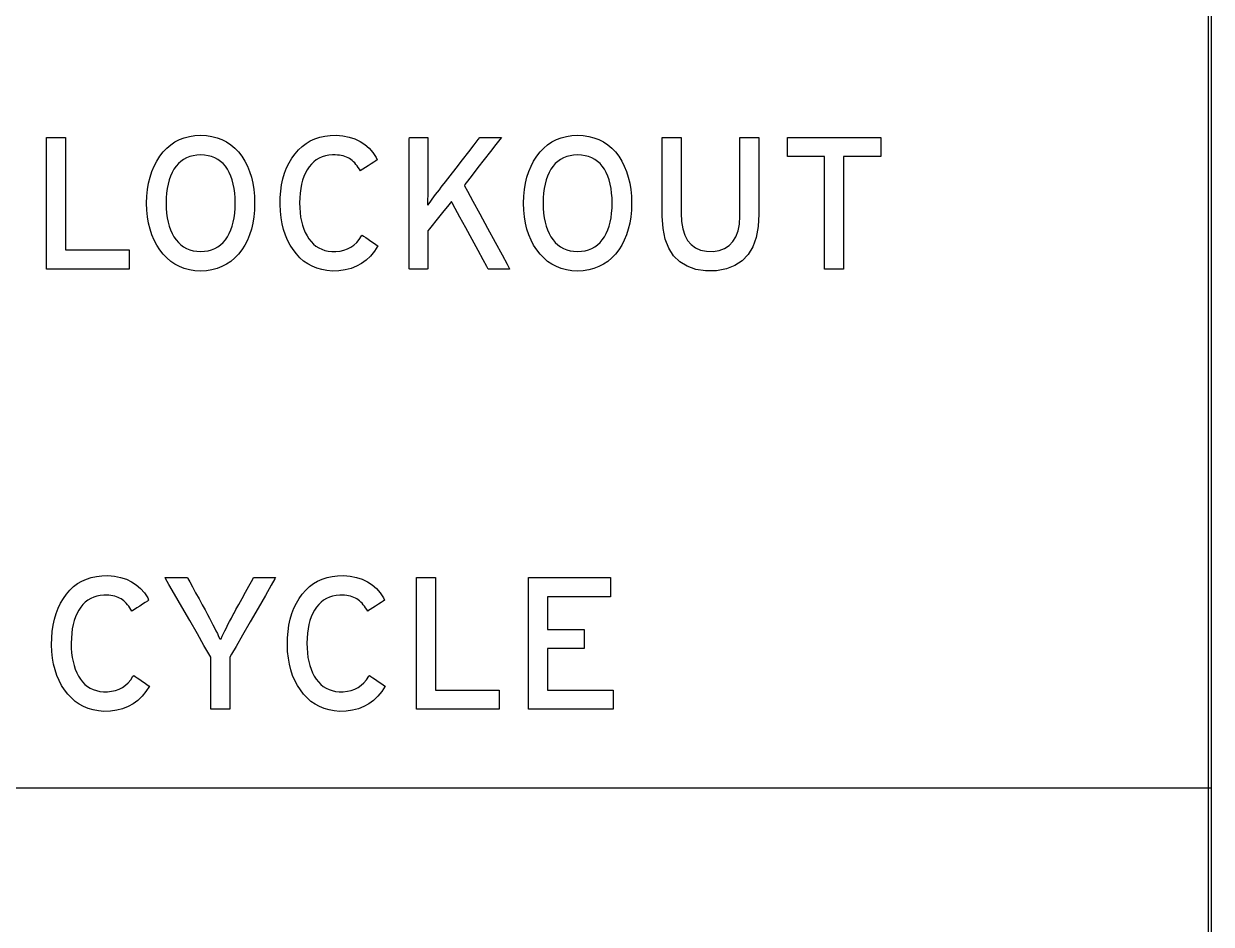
# Model space of a CAD drawing. Extents: x 1 to 47.7, y 0.2 to 35.
# Drawn here: x 13.468 to 14.345, y 11.436 to 12.101 of the extents above; entities that cross this region are included whole.
import ezdxf

# ---------------------------------------------------------------- set-up
doc = ezdxf.new("R2010")
doc.units = 0
doc.header["$MEASUREMENT"] = 0
for name, color, linetype in [('4_1__5U__UP_TO_TWO_IO_BOAR', 7, 'CONTINUOUS'), ('4_2__5U__FRONT_PANEL_W_24_', 7, 'CONTINUOUS'), ('5_1___24__TARGET_LEDS___12', 7, 'CONTINUOUS')]:
    doc.layers.add(name, color=color, linetype=linetype)

msp = doc.modelspace()

# ---------------------------------------------------------------- linework, layer by layer
at = {"layer": '4_1__5U__UP_TO_TWO_IO_BOAR'}
for points in [[(14.34452, 14.47367), (14.34452, 10.79851)], [(12.92363, 11.53648), (14.34452, 11.53648)]]:
    msp.add_lwpolyline(points, dxfattribs=at)
at = {"layer": '4_2__5U__FRONT_PANEL_W_24_'}
for points in [[(14.34231, 14.47452), (14.34231, 8.99937)], [(13.48444, 11.91947), (13.48444, 12.01665), (13.49855, 12.01665), (13.49855, 11.9337), (13.54551, 11.9337), (13.54551, 11.91947), (13.48444, 11.91947)], [(14.07309, 12.00241), (14.07309, 11.91947), (14.05899, 11.91947), (14.05899, 12.00241), (14.03153, 12.00241), (14.03153, 12.01665), (14.10059, 12.01665), (14.10059, 12.00241), (14.07309, 12.00241)], [(13.75772, 11.59445), (13.75772, 11.69163), (13.77182, 11.69163), (13.77182, 11.60868), (13.81878, 11.60868), (13.81878, 11.59445), (13.75772, 11.59445)], [(13.84032, 11.59445), (13.84032, 11.69163), (13.90099, 11.69163), (13.90099, 11.67753), (13.85442, 11.67753), (13.85442, 11.65337), (13.88147, 11.65337), (13.88147, 11.63928), (13.85442, 11.63928), (13.85442, 11.60855), (13.90302, 11.60855), (13.90302, 11.59445), (13.84032, 11.59445)]]:
    msp.add_lwpolyline(points, dxfattribs=at)
for points in [[(13.63818, 11.96809), (13.63801, 11.96292), (13.63754, 11.958), (13.63679, 11.95332), (13.63576, 11.9489), (13.63443, 11.94473), (13.63282, 11.9408), (13.63092, 11.93713), (13.62874, 11.9337), (13.62625, 11.9305), (13.62351, 11.92762), (13.62056, 11.92511), (13.61738, 11.92298), (13.61399, 11.92121), (13.61038, 11.91983), (13.60655, 11.91881), (13.60251, 11.91817), (13.59824, 11.91791), (13.59401, 11.91817), (13.59, 11.91881), (13.58621, 11.91983), (13.58265, 11.92121), (13.5793, 11.92298), (13.57618, 11.92511), (13.57328, 11.92762), (13.57059, 11.9305), (13.56811, 11.9337), (13.56587, 11.93713), (13.56392, 11.9408), (13.56227, 11.94473), (13.56092, 11.9489), (13.55985, 11.95332), (13.55909, 11.958), (13.55861, 11.96292), (13.55843, 11.96809), (13.55861, 11.97327), (13.55909, 11.9782), (13.55985, 11.98289), (13.56092, 11.98733), (13.56227, 11.99153), (13.56392, 11.99548), (13.56587, 11.9992), (13.56811, 12.00266), (13.57059, 12.00586), (13.57328, 12.0087), (13.57618, 12.01117), (13.5793, 12.01327), (13.58265, 12.01499), (13.58621, 12.01635), (13.59, 12.01734), (13.59401, 12.01796), (13.59824, 12.01821), (13.60251, 12.01796), (13.60655, 12.01734), (13.61038, 12.01635), (13.61399, 12.01499), (13.61738, 12.01327), (13.62056, 12.01117), (13.62351, 12.0087), (13.62625, 12.00586), (13.62874, 12.00266), (13.63092, 11.9992), (13.63282, 11.99548), (13.63443, 11.99153), (13.63576, 11.98733), (13.63679, 11.98289), (13.63754, 11.9782), (13.63801, 11.97327)], [(13.72914, 11.93649), (13.72659, 11.93255), (13.72375, 11.92907), (13.7206, 11.92607), (13.71715, 11.92353), (13.7134, 11.92147), (13.70935, 11.91987), (13.705, 11.91875), (13.70034, 11.91809), (13.69562, 11.91794), (13.69155, 11.91829), (13.68769, 11.91899), (13.68404, 11.92005), (13.68061, 11.92146), (13.67738, 11.92322), (13.67436, 11.92534), (13.67156, 11.92782), (13.66896, 11.93064), (13.66654, 11.93376), (13.66436, 11.9371), (13.66246, 11.94067), (13.66084, 11.94448), (13.6595, 11.94852), (13.65843, 11.95281), (13.65765, 11.95732), (13.65714, 11.96208), (13.65691, 11.96707), (13.65702, 11.97214), (13.65741, 11.977), (13.65808, 11.98162), (13.65904, 11.98601), (13.66027, 11.99018), (13.66178, 11.99411), (13.66357, 11.99781), (13.66564, 12.00128), (13.66798, 12.00451), (13.67049, 12.00744), (13.67321, 12.01001), (13.67614, 12.01223), (13.67929, 12.0141), (13.68264, 12.01563), (13.6862, 12.0168), (13.68998, 12.01762), (13.69396, 12.01809), (13.69845, 12.01817), (13.70337, 12.01775), (13.70793, 12.01686), (13.71213, 12.0155), (13.71599, 12.01368), (13.71949, 12.01138), (13.72263, 12.00861), (13.72543, 12.00538), (13.72787, 12.00168), (13.72858, 11.99996), (13.72764, 11.99936), (13.72608, 11.99835), (13.72413, 11.99709), (13.722, 11.99572), (13.71992, 11.99438), (13.71813, 11.99322), (13.71683, 11.99238), (13.71626, 11.99202), (13.71555, 11.99317), (13.71472, 11.99443), (13.71387, 11.99561), (13.71299, 11.99671), (13.7121, 11.99773), (13.71118, 11.99867), (13.71024, 11.99953), (13.70928, 12.00031), (13.70829, 12.001), (13.70719, 12.00159), (13.70603, 12.00211), (13.7048, 12.00256), (13.70351, 12.00293), (13.70215, 12.00323), (13.70073, 12.00346), (13.69924, 12.00361), (13.69769, 12.00369), (13.6956, 12.00367), (13.69291, 12.00342), (13.69038, 12.00293), (13.688, 12.0022), (13.68578, 12.00123), (13.68372, 12.00002), (13.68182, 11.99857), (13.68007, 11.99688), (13.67847, 11.99495), (13.67701, 11.99276), (13.67571, 11.99037), (13.67458, 11.98778), (13.67362, 11.98501), (13.67284, 11.98205), (13.67222, 11.97891), (13.67178, 11.97557), (13.67151, 11.97205), (13.67141, 11.96835), (13.67149, 11.96466), (13.67174, 11.96115), (13.67215, 11.95783), (13.67274, 11.9547), (13.67351, 11.95175), (13.67444, 11.94898), (13.67555, 11.94639), (13.67683, 11.94399), (13.67827, 11.94176), (13.67985, 11.9397), (13.68157, 11.93789), (13.68346, 11.93634), (13.6855, 11.93505), (13.6877, 11.93402), (13.69005, 11.93324), (13.69256, 11.93272), (13.69523, 11.93245), (13.69821, 11.93245), (13.70126, 11.93276), (13.70411, 11.93338), (13.70676, 11.93433), (13.70921, 11.9356), (13.71146, 11.93718), (13.71351, 11.93908), (13.71537, 11.94131), (13.71703, 11.94385), (13.71767, 11.94442), (13.71863, 11.94375), (13.72016, 11.9427), (13.72202, 11.94141), (13.72402, 11.94003), (13.72594, 11.9387), (13.72758, 11.93757), (13.72871, 11.93678)], [(13.81055, 11.91947), (13.80956, 11.92128), (13.80692, 11.92613), (13.80313, 11.93311), (13.79867, 11.94132), (13.79404, 11.94985), (13.78972, 11.95779), (13.78621, 11.96425), (13.78399, 11.96833), (13.78342, 11.96921), (13.78244, 11.968), (13.7805, 11.96557), (13.77789, 11.96233), (13.77495, 11.95867), (13.77198, 11.95498), (13.76931, 11.95165), (13.76725, 11.94909), (13.76611, 11.94768), (13.76599, 11.94718), (13.76599, 11.94512), (13.76599, 11.94164), (13.76599, 11.93725), (13.76599, 11.93246), (13.76599, 11.92778), (13.76599, 11.92372), (13.76599, 11.92079), (13.76599, 11.91949), (13.76562, 11.91947), (13.76439, 11.91947), (13.76255, 11.91947), (13.76033, 11.91947), (13.75798, 11.91947), (13.75576, 11.91947), (13.75392, 11.91947), (13.75269, 11.91947), (13.75232, 11.91954), (13.75232, 11.92404), (13.75232, 11.93421), (13.75232, 11.94827), (13.75232, 11.96448), (13.75232, 11.98106), (13.75232, 11.99626), (13.75232, 12.00831), (13.75232, 12.01545), (13.75242, 12.01665), (13.7533, 12.01665), (13.75492, 12.01665), (13.75701, 12.01665), (13.75934, 12.01665), (13.76164, 12.01665), (13.76369, 12.01665), (13.76521, 12.01665), (13.76598, 12.01665), (13.76602, 12.01601), (13.76602, 12.01329), (13.76602, 12.00897), (13.76602, 12.00365), (13.76602, 11.99795), (13.76602, 11.99246), (13.76602, 11.98779), (13.76602, 11.98455), (13.76602, 11.98333), (13.76601, 11.98127), (13.766, 11.97923), (13.76599, 11.97721), (13.76596, 11.97521), (13.76593, 11.97324), (13.76589, 11.97128), (13.76584, 11.96935), (13.76579, 11.96744), (13.76603, 11.96649), (13.76707, 11.96794), (13.76817, 11.96946), (13.76933, 11.97103), (13.77055, 11.97267), (13.77183, 11.97437), (13.77316, 11.97614), (13.77456, 11.97796), (13.77601, 11.97985), (13.777, 11.98112), (13.77904, 11.98377), (13.7825, 11.98823), (13.78685, 11.99385), (13.79161, 11.99999), (13.79625, 12.00599), (13.80029, 12.01119), (13.8032, 12.01496), (13.80449, 12.01662), (13.80495, 12.01665), (13.80639, 12.01665), (13.80855, 12.01665), (13.81115, 12.01665), (13.8139, 12.01665), (13.8165, 12.01665), (13.81867, 12.01665), (13.82011, 12.01665), (13.82052, 12.01662), (13.81924, 12.01499), (13.81636, 12.0113), (13.81236, 12.0062), (13.80776, 12.00032), (13.80305, 11.9943), (13.79873, 11.98878), (13.79531, 11.98441), (13.79328, 11.98182), (13.79318, 11.98095), (13.79536, 11.97694), (13.79932, 11.96964), (13.80447, 11.96017), (13.81017, 11.94966), (13.81584, 11.93924), (13.82085, 11.93001), (13.8246, 11.92311), (13.82647, 11.91966), (13.82627, 11.91947), (13.82496, 11.91947), (13.82288, 11.91947), (13.82032, 11.91947), (13.81758, 11.91947), (13.81494, 11.91947), (13.81269, 11.91947), (13.81113, 11.91947)], [(13.9165, 11.96809), (13.91633, 11.96292), (13.91586, 11.958), (13.91511, 11.95332), (13.91408, 11.9489), (13.91275, 11.94473), (13.91114, 11.9408), (13.90924, 11.93713), (13.90706, 11.9337), (13.90457, 11.9305), (13.90183, 11.92762), (13.89888, 11.92511), (13.89571, 11.92298), (13.89231, 11.92121), (13.8887, 11.91983), (13.88487, 11.91881), (13.88083, 11.91817), (13.87656, 11.91791), (13.87233, 11.91817), (13.86832, 11.91881), (13.86453, 11.91983), (13.86097, 11.92121), (13.85762, 11.92298), (13.8545, 11.92511), (13.8516, 11.92762), (13.84891, 11.9305), (13.84643, 11.9337), (13.84419, 11.93713), (13.84224, 11.9408), (13.84059, 11.94473), (13.83924, 11.9489), (13.83817, 11.95332), (13.83741, 11.958), (13.83693, 11.96292), (13.83675, 11.96809), (13.83693, 11.97327), (13.83741, 11.9782), (13.83817, 11.98289), (13.83924, 11.98733), (13.84059, 11.99153), (13.84224, 11.99548), (13.84419, 11.9992), (13.84643, 12.00266), (13.84891, 12.00586), (13.8516, 12.0087), (13.8545, 12.01117), (13.85762, 12.01327), (13.86097, 12.01499), (13.86453, 12.01635), (13.86832, 12.01734), (13.87233, 12.01796), (13.87656, 12.01821), (13.88083, 12.01796), (13.88487, 12.01734), (13.8887, 12.01635), (13.89231, 12.01499), (13.89571, 12.01327), (13.89888, 12.01117), (13.90183, 12.0087), (13.90457, 12.00586), (13.90706, 12.00266), (13.90924, 11.9992), (13.91114, 11.99548), (13.91275, 11.99153), (13.91408, 11.98733), (13.91511, 11.98289), (13.91586, 11.9782), (13.91633, 11.97327)], [(14.01057, 11.95997), (14.01001, 11.95086), (14.00849, 11.94285), (14.00601, 11.93596), (14.00257, 11.93018), (13.99818, 11.92551), (13.99282, 11.92195), (13.9865, 11.91951), (13.97922, 11.91817), (13.97119, 11.91805), (13.96385, 11.9192), (13.95746, 11.92145), (13.95202, 11.92482), (13.94753, 11.92931), (13.94398, 11.9349), (13.94139, 11.94161), (13.93974, 11.94944), (13.93904, 11.95837), (13.93902, 11.96167), (13.93902, 11.96667), (13.93902, 11.97432), (13.93902, 11.98358), (13.93902, 11.99336), (13.93902, 12.00262), (13.93902, 12.01028), (13.93902, 12.01528), (13.93904, 12.01665), (13.93977, 12.01665), (13.94132, 12.01665), (13.94342, 12.01665), (13.94583, 12.01665), (13.94825, 12.01665), (13.95044, 12.01665), (13.95213, 12.01665), (13.95304, 12.01665), (13.95312, 12.01587), (13.95312, 12.01156), (13.95312, 12.00439), (13.95312, 11.99543), (13.95312, 11.98573), (13.95312, 11.97634), (13.95312, 11.96833), (13.95312, 11.96275), (13.95312, 11.96065), (13.95342, 11.95451), (13.95429, 11.94912), (13.95574, 11.94448), (13.95778, 11.94059), (13.9604, 11.93746), (13.96361, 11.93508), (13.96739, 11.93345), (13.97176, 11.93258), (13.97666, 11.93249), (13.98122, 11.93319), (13.98519, 11.93462), (13.98856, 11.93678), (13.99133, 11.93966), (13.99351, 11.94327), (13.99509, 11.9476), (13.99607, 11.95267), (13.99645, 11.95846), (13.99646, 11.96109), (13.99646, 11.96614), (13.99646, 11.97388), (13.99646, 11.98323), (13.99646, 11.99312), (13.99646, 12.00247), (13.99646, 12.01021), (13.99646, 12.01526), (13.99648, 12.01665), (13.99721, 12.01665), (13.99876, 12.01665), (14.00087, 12.01665), (14.00327, 12.01665), (14.00569, 12.01665), (14.00788, 12.01665), (14.00957, 12.01665), (14.01048, 12.01665), (14.01057, 12.01586), (14.01057, 12.01149), (14.01057, 12.00424), (14.01057, 11.99517), (14.01057, 11.98535), (14.01057, 11.97585), (14.01057, 11.96774), (14.01057, 11.9621)], [(13.62381, 11.96809), (13.62372, 11.97191), (13.62345, 11.97553), (13.623, 11.97896), (13.62238, 11.98218), (13.62158, 11.98521), (13.6206, 11.98804), (13.61944, 11.99068), (13.6181, 11.99311), (13.61658, 11.99532), (13.61488, 11.99726), (13.61301, 11.99894), (13.61097, 12.00037), (13.60876, 12.00154), (13.60639, 12.00246), (13.60384, 12.00313), (13.60112, 12.00354), (13.59824, 12.0037), (13.59541, 12.00354), (13.59275, 12.00313), (13.59025, 12.00246), (13.58791, 12.00154), (13.58573, 12.00037), (13.58371, 11.99894), (13.58185, 11.99726), (13.58016, 11.99532), (13.57862, 11.99311), (13.57726, 11.99068), (13.57608, 11.98804), (13.57508, 11.98521), (13.57426, 11.98218), (13.57362, 11.97896), (13.57317, 11.97553), (13.5729, 11.97191), (13.57281, 11.96809), (13.5729, 11.96432), (13.57317, 11.96074), (13.57362, 11.95735), (13.57426, 11.95416), (13.57508, 11.95117), (13.57608, 11.94836), (13.57726, 11.94575), (13.57862, 11.94334), (13.58016, 11.94108), (13.58185, 11.93905), (13.58371, 11.93729), (13.58573, 11.9358), (13.58791, 11.93458), (13.59025, 11.93363), (13.59275, 11.93296), (13.59541, 11.93255), (13.59824, 11.93241), (13.60112, 11.93255), (13.60384, 11.93296), (13.60639, 11.93363), (13.60876, 11.93458), (13.61097, 11.9358), (13.61301, 11.93729), (13.61488, 11.93905), (13.61658, 11.94108), (13.6181, 11.94334), (13.61944, 11.94575), (13.6206, 11.94836), (13.62158, 11.95117), (13.62238, 11.95416), (13.623, 11.95735), (13.62345, 11.96074), (13.62372, 11.96432)], [(13.90213, 11.96809), (13.90204, 11.97191), (13.90177, 11.97553), (13.90133, 11.97896), (13.9007, 11.98218), (13.8999, 11.98521), (13.89892, 11.98804), (13.89776, 11.99068), (13.89642, 11.99311), (13.8949, 11.99532), (13.8932, 11.99726), (13.89133, 11.99894), (13.88929, 12.00037), (13.88708, 12.00154), (13.88471, 12.00246), (13.88216, 12.00313), (13.87944, 12.00354), (13.87656, 12.0037), (13.87373, 12.00354), (13.87107, 12.00313), (13.86857, 12.00246), (13.86623, 12.00154), (13.86405, 12.00037), (13.86203, 11.99894), (13.86017, 11.99726), (13.85848, 11.99532), (13.85694, 11.99311), (13.85558, 11.99068), (13.8544, 11.98804), (13.8534, 11.98521), (13.85258, 11.98218), (13.85195, 11.97896), (13.85149, 11.97553), (13.85122, 11.97191), (13.85113, 11.96809), (13.85122, 11.96432), (13.85149, 11.96074), (13.85195, 11.95735), (13.85258, 11.95416), (13.8534, 11.95117), (13.8544, 11.94836), (13.85558, 11.94575), (13.85694, 11.94334), (13.85848, 11.94108), (13.86017, 11.93905), (13.86203, 11.93729), (13.86405, 11.9358), (13.86623, 11.93458), (13.86857, 11.93363), (13.87107, 11.93296), (13.87373, 11.93255), (13.87656, 11.93241), (13.87944, 11.93255), (13.88216, 11.93296), (13.88471, 11.93363), (13.88708, 11.93458), (13.88929, 11.9358), (13.89133, 11.93729), (13.8932, 11.93905), (13.8949, 11.94108), (13.89642, 11.94334), (13.89776, 11.94575), (13.89892, 11.94836), (13.8999, 11.95117), (13.9007, 11.95416), (13.90133, 11.95735), (13.90177, 11.96074), (13.90204, 11.96432)], [(13.56045, 11.61147), (13.55791, 11.60753), (13.55506, 11.60405), (13.55191, 11.60105), (13.54846, 11.59852), (13.54471, 11.59645), (13.54066, 11.59485), (13.53631, 11.59373), (13.53165, 11.59307), (13.52693, 11.59292), (13.52286, 11.59327), (13.519, 11.59397), (13.51536, 11.59503), (13.51192, 11.59644), (13.50869, 11.59821), (13.50568, 11.60032), (13.50287, 11.6028), (13.50027, 11.60562), (13.49785, 11.60874), (13.49567, 11.61208), (13.49377, 11.61565), (13.49215, 11.61946), (13.49081, 11.62351), (13.48974, 11.62779), (13.48896, 11.6323), (13.48845, 11.63706), (13.48823, 11.64205), (13.48833, 11.64712), (13.48872, 11.65198), (13.4894, 11.6566), (13.49035, 11.661), (13.49158, 11.66516), (13.49309, 11.66909), (13.49488, 11.67279), (13.49695, 11.67626), (13.49929, 11.67949), (13.5018, 11.68242), (13.50452, 11.68499), (13.50745, 11.68721), (13.5106, 11.68908), (13.51395, 11.69061), (13.51752, 11.69178), (13.52129, 11.6926), (13.52528, 11.69307), (13.52977, 11.69315), (13.53468, 11.69273), (13.53924, 11.69184), (13.54345, 11.69048), (13.5473, 11.68866), (13.5508, 11.68636), (13.55394, 11.6836), (13.55674, 11.68036), (13.55918, 11.67666), (13.55989, 11.67494), (13.55895, 11.67434), (13.5574, 11.67333), (13.55544, 11.67207), (13.55331, 11.6707), (13.55124, 11.66936), (13.54944, 11.6682), (13.54814, 11.66736), (13.54758, 11.667), (13.54686, 11.66815), (13.54603, 11.66941), (13.54518, 11.67059), (13.54431, 11.67169), (13.54341, 11.67271), (13.54249, 11.67365), (13.54155, 11.67451), (13.54059, 11.67529), (13.5396, 11.67598), (13.5385, 11.67657), (13.53734, 11.67709), (13.53612, 11.67754), (13.53482, 11.67791), (13.53347, 11.67821), (13.53204, 11.67844), (13.53055, 11.67859), (13.529, 11.67867), (13.52692, 11.67865), (13.52422, 11.6784), (13.52169, 11.67791), (13.51932, 11.67718), (13.5171, 11.67622), (13.51503, 11.67501), (13.51313, 11.67356), (13.51138, 11.67187), (13.50979, 11.66993), (13.50833, 11.66774), (13.50702, 11.66535), (13.50589, 11.66276), (13.50493, 11.65999), (13.50415, 11.65703), (13.50353, 11.65389), (13.50309, 11.65055), (13.50282, 11.64703), (13.50273, 11.64333), (13.5028, 11.63964), (13.50305, 11.63613), (13.50347, 11.63281), (13.50406, 11.62968), (13.50482, 11.62673), (13.50575, 11.62396), (13.50686, 11.62137), (13.50814, 11.61897), (13.50959, 11.61674), (13.51116, 11.61468), (13.51289, 11.61287), (13.51477, 11.61132), (13.51681, 11.61003), (13.51901, 11.609), (13.52137, 11.60822), (13.52388, 11.6077), (13.52655, 11.60743), (13.52952, 11.60743), (13.53257, 11.60774), (13.53542, 11.60837), (13.53807, 11.60931), (13.54052, 11.61058), (13.54277, 11.61216), (13.54483, 11.61407), (13.54668, 11.61629), (13.54834, 11.61883), (13.54898, 11.6194), (13.54995, 11.61873), (13.55147, 11.61768), (13.55333, 11.61639), (13.55533, 11.61501), (13.55726, 11.61368), (13.55889, 11.61255), (13.56003, 11.61176)], [(13.61985, 11.63286), (13.61985, 11.63143), (13.61985, 11.62763), (13.61985, 11.62218), (13.61985, 11.61577), (13.61985, 11.60914), (13.61985, 11.603), (13.61985, 11.59806), (13.61985, 11.59504), (13.61977, 11.59445), (13.6189, 11.59445), (13.61725, 11.59445), (13.61509, 11.59445), (13.61268, 11.59445), (13.61028, 11.59445), (13.60816, 11.59445), (13.60657, 11.59445), (13.60578, 11.59445), (13.60574, 11.59522), (13.60574, 11.59845), (13.60574, 11.60353), (13.60574, 11.60975), (13.60574, 11.6164), (13.60574, 11.62275), (13.60574, 11.62809), (13.60574, 11.63171), (13.60573, 11.63292), (13.60426, 11.63548), (13.60076, 11.64156), (13.59587, 11.65008), (13.5902, 11.65995), (13.58439, 11.67006), (13.57906, 11.67933), (13.57485, 11.68666), (13.57238, 11.69096), (13.57213, 11.69163), (13.57324, 11.69163), (13.57524, 11.69163), (13.57782, 11.69163), (13.58066, 11.69163), (13.58346, 11.69163), (13.58591, 11.69163), (13.5877, 11.69163), (13.58852, 11.69163), (13.58891, 11.69095), (13.59022, 11.68857), (13.5922, 11.68493), (13.5946, 11.68054), (13.59713, 11.67591), (13.59953, 11.67152), (13.60152, 11.66789), (13.60282, 11.6655), (13.60344, 11.66434), (13.60479, 11.66177), (13.60608, 11.65929), (13.60731, 11.6569), (13.60848, 11.65461), (13.60958, 11.65241), (13.61062, 11.65031), (13.61159, 11.6483), (13.61251, 11.64639), (13.61335, 11.64653), (13.61423, 11.6484), (13.61519, 11.65037), (13.61621, 11.65246), (13.61731, 11.65464), (13.61848, 11.65693), (13.61972, 11.65933), (13.62103, 11.66184), (13.62242, 11.66444), (13.623, 11.66552), (13.62439, 11.66805), (13.62644, 11.6718), (13.62888, 11.67625), (13.63144, 11.68091), (13.63383, 11.68527), (13.63578, 11.68883), (13.63702, 11.69109), (13.63736, 11.69163), (13.63827, 11.69163), (13.64011, 11.69163), (13.64256, 11.69163), (13.64533, 11.69163), (13.64812, 11.69163), (13.65061, 11.69163), (13.65252, 11.69163), (13.65352, 11.69163), (13.65308, 11.69072), (13.65043, 11.6861), (13.64609, 11.67854), (13.64069, 11.66915), (13.63486, 11.659), (13.62924, 11.64921), (13.62444, 11.64086), (13.6211, 11.63504)], [(13.73454, 11.61147), (13.73199, 11.60753), (13.72915, 11.60405), (13.726, 11.60105), (13.72255, 11.59852), (13.7188, 11.59645), (13.71475, 11.59485), (13.7104, 11.59373), (13.70574, 11.59307), (13.70101, 11.59292), (13.69695, 11.59327), (13.69309, 11.59397), (13.68944, 11.59503), (13.686, 11.59644), (13.68278, 11.59821), (13.67976, 11.60032), (13.67696, 11.6028), (13.67436, 11.60562), (13.67194, 11.60874), (13.66976, 11.61208), (13.66786, 11.61565), (13.66624, 11.61946), (13.66489, 11.62351), (13.66383, 11.62779), (13.66305, 11.6323), (13.66254, 11.63706), (13.66231, 11.64205), (13.66241, 11.64712), (13.66281, 11.65198), (13.66348, 11.6566), (13.66443, 11.661), (13.66567, 11.66516), (13.66718, 11.66909), (13.66897, 11.67279), (13.67103, 11.67626), (13.67338, 11.67949), (13.67589, 11.68242), (13.67861, 11.68499), (13.68154, 11.68721), (13.68468, 11.68908), (13.68804, 11.69061), (13.6916, 11.69178), (13.69538, 11.6926), (13.69936, 11.69307), (13.70385, 11.69315), (13.70877, 11.69273), (13.71333, 11.69184), (13.71753, 11.69048), (13.72138, 11.68866), (13.72488, 11.68636), (13.72803, 11.6836), (13.73082, 11.68036), (13.73327, 11.67666), (13.73398, 11.67494), (13.73304, 11.67434), (13.73148, 11.67333), (13.72953, 11.67207), (13.7274, 11.6707), (13.72532, 11.66936), (13.72352, 11.6682), (13.72223, 11.66736), (13.72166, 11.667), (13.72095, 11.66815), (13.72012, 11.66941), (13.71927, 11.67059), (13.71839, 11.67169), (13.7175, 11.67271), (13.71658, 11.67365), (13.71564, 11.67451), (13.71468, 11.67529), (13.71368, 11.67598), (13.71259, 11.67657), (13.71142, 11.67709), (13.7102, 11.67754), (13.70891, 11.67791), (13.70755, 11.67821), (13.70613, 11.67844), (13.70464, 11.67859), (13.70309, 11.67867), (13.701, 11.67865), (13.69831, 11.6784), (13.69578, 11.67791), (13.6934, 11.67718), (13.69118, 11.67622), (13.68912, 11.67501), (13.68721, 11.67356), (13.68547, 11.67187), (13.68387, 11.66993), (13.68241, 11.66774), (13.68111, 11.66535), (13.67998, 11.66276), (13.67902, 11.65999), (13.67823, 11.65703), (13.67762, 11.65389), (13.67718, 11.65055), (13.67691, 11.64703), (13.67681, 11.64333), (13.67689, 11.63964), (13.67713, 11.63613), (13.67755, 11.63281), (13.67814, 11.62968), (13.6789, 11.62673), (13.67984, 11.62396), (13.68095, 11.62137), (13.68223, 11.61897), (13.68367, 11.61674), (13.68524, 11.61468), (13.68697, 11.61287), (13.68886, 11.61132), (13.6909, 11.61003), (13.6931, 11.609), (13.69545, 11.60822), (13.69796, 11.6077), (13.70063, 11.60743), (13.70361, 11.60743), (13.70666, 11.60774), (13.7095, 11.60837), (13.71215, 11.60931), (13.71461, 11.61058), (13.71686, 11.61216), (13.71891, 11.61407), (13.72077, 11.61629), (13.72242, 11.61883), (13.72307, 11.6194), (13.72403, 11.61873), (13.72555, 11.61768), (13.72742, 11.61639), (13.72942, 11.61501), (13.73134, 11.61368), (13.73298, 11.61255), (13.73411, 11.61176)]]:
    msp.add_lwpolyline(points, close=True, dxfattribs=at)
at = {"layer": '5_1___24__TARGET_LEDS___12'}
for points in [[(14.34231, 14.47452), (14.34231, 8.99937)], [(13.48444, 11.91947), (13.48444, 12.01665), (13.49855, 12.01665), (13.49855, 11.9337), (13.54551, 11.9337), (13.54551, 11.91947), (13.48444, 11.91947)], [(14.07309, 12.00241), (14.07309, 11.91947), (14.05899, 11.91947), (14.05899, 12.00241), (14.03153, 12.00241), (14.03153, 12.01665), (14.10059, 12.01665), (14.10059, 12.00241), (14.07309, 12.00241)], [(13.75772, 11.59445), (13.75772, 11.69163), (13.77182, 11.69163), (13.77182, 11.60868), (13.81878, 11.60868), (13.81878, 11.59445), (13.75772, 11.59445)], [(13.84032, 11.59445), (13.84032, 11.69163), (13.90099, 11.69163), (13.90099, 11.67753), (13.85442, 11.67753), (13.85442, 11.65337), (13.88147, 11.65337), (13.88147, 11.63928), (13.85442, 11.63928), (13.85442, 11.60855), (13.90302, 11.60855), (13.90302, 11.59445), (13.84032, 11.59445)]]:
    msp.add_lwpolyline(points, dxfattribs=at)
for points in [[(13.63818, 11.96809), (13.63801, 11.96292), (13.63754, 11.958), (13.63679, 11.95332), (13.63576, 11.9489), (13.63443, 11.94473), (13.63282, 11.9408), (13.63092, 11.93713), (13.62874, 11.9337), (13.62625, 11.9305), (13.62351, 11.92762), (13.62056, 11.92511), (13.61738, 11.92298), (13.61399, 11.92121), (13.61038, 11.91983), (13.60655, 11.91881), (13.60251, 11.91817), (13.59824, 11.91791), (13.59401, 11.91817), (13.59, 11.91881), (13.58621, 11.91983), (13.58265, 11.92121), (13.5793, 11.92298), (13.57618, 11.92511), (13.57328, 11.92762), (13.57059, 11.9305), (13.56811, 11.9337), (13.56587, 11.93713), (13.56392, 11.9408), (13.56227, 11.94473), (13.56092, 11.9489), (13.55985, 11.95332), (13.55909, 11.958), (13.55861, 11.96292), (13.55843, 11.96809), (13.55861, 11.97327), (13.55909, 11.9782), (13.55985, 11.98289), (13.56092, 11.98733), (13.56227, 11.99153), (13.56392, 11.99548), (13.56587, 11.9992), (13.56811, 12.00266), (13.57059, 12.00586), (13.57328, 12.0087), (13.57618, 12.01117), (13.5793, 12.01327), (13.58265, 12.01499), (13.58621, 12.01635), (13.59, 12.01734), (13.59401, 12.01796), (13.59824, 12.01821), (13.60251, 12.01796), (13.60655, 12.01734), (13.61038, 12.01635), (13.61399, 12.01499), (13.61738, 12.01327), (13.62056, 12.01117), (13.62351, 12.0087), (13.62625, 12.00586), (13.62874, 12.00266), (13.63092, 11.9992), (13.63282, 11.99548), (13.63443, 11.99153), (13.63576, 11.98733), (13.63679, 11.98289), (13.63754, 11.9782), (13.63801, 11.97327)], [(13.72914, 11.93649), (13.72659, 11.93255), (13.72375, 11.92907), (13.7206, 11.92607), (13.71715, 11.92353), (13.7134, 11.92147), (13.70935, 11.91987), (13.705, 11.91875), (13.70034, 11.91809), (13.69562, 11.91794), (13.69155, 11.91829), (13.68769, 11.91899), (13.68404, 11.92005), (13.68061, 11.92146), (13.67738, 11.92322), (13.67436, 11.92534), (13.67156, 11.92782), (13.66896, 11.93064), (13.66654, 11.93376), (13.66436, 11.9371), (13.66246, 11.94067), (13.66084, 11.94448), (13.6595, 11.94852), (13.65843, 11.95281), (13.65765, 11.95732), (13.65714, 11.96208), (13.65691, 11.96707), (13.65702, 11.97214), (13.65741, 11.977), (13.65808, 11.98162), (13.65904, 11.98601), (13.66027, 11.99018), (13.66178, 11.99411), (13.66357, 11.99781), (13.66564, 12.00128), (13.66798, 12.00451), (13.67049, 12.00744), (13.67321, 12.01001), (13.67614, 12.01223), (13.67929, 12.0141), (13.68264, 12.01563), (13.6862, 12.0168), (13.68998, 12.01762), (13.69396, 12.01809), (13.69845, 12.01817), (13.70337, 12.01775), (13.70793, 12.01686), (13.71213, 12.0155), (13.71599, 12.01368), (13.71949, 12.01138), (13.72263, 12.00861), (13.72543, 12.00538), (13.72787, 12.00168), (13.72858, 11.99996), (13.72764, 11.99936), (13.72608, 11.99835), (13.72413, 11.99709), (13.722, 11.99572), (13.71992, 11.99438), (13.71813, 11.99322), (13.71683, 11.99238), (13.71626, 11.99202), (13.71555, 11.99317), (13.71472, 11.99443), (13.71387, 11.99561), (13.71299, 11.99671), (13.7121, 11.99773), (13.71118, 11.99867), (13.71024, 11.99953), (13.70928, 12.00031), (13.70829, 12.001), (13.70719, 12.00159), (13.70603, 12.00211), (13.7048, 12.00256), (13.70351, 12.00293), (13.70215, 12.00323), (13.70073, 12.00346), (13.69924, 12.00361), (13.69769, 12.00369), (13.6956, 12.00367), (13.69291, 12.00342), (13.69038, 12.00293), (13.688, 12.0022), (13.68578, 12.00123), (13.68372, 12.00002), (13.68182, 11.99857), (13.68007, 11.99688), (13.67847, 11.99495), (13.67701, 11.99276), (13.67571, 11.99037), (13.67458, 11.98778), (13.67362, 11.98501), (13.67284, 11.98205), (13.67222, 11.97891), (13.67178, 11.97557), (13.67151, 11.97205), (13.67141, 11.96835), (13.67149, 11.96466), (13.67174, 11.96115), (13.67215, 11.95783), (13.67274, 11.9547), (13.67351, 11.95175), (13.67444, 11.94898), (13.67555, 11.94639), (13.67683, 11.94399), (13.67827, 11.94176), (13.67985, 11.9397), (13.68157, 11.93789), (13.68346, 11.93634), (13.6855, 11.93505), (13.6877, 11.93402), (13.69005, 11.93324), (13.69256, 11.93272), (13.69523, 11.93245), (13.69821, 11.93245), (13.70126, 11.93276), (13.70411, 11.93338), (13.70676, 11.93433), (13.70921, 11.9356), (13.71146, 11.93718), (13.71351, 11.93908), (13.71537, 11.94131), (13.71703, 11.94385), (13.71767, 11.94442), (13.71863, 11.94375), (13.72016, 11.9427), (13.72202, 11.94141), (13.72402, 11.94003), (13.72594, 11.9387), (13.72758, 11.93757), (13.72871, 11.93678)], [(13.81055, 11.91947), (13.80956, 11.92128), (13.80692, 11.92613), (13.80313, 11.93311), (13.79867, 11.94132), (13.79404, 11.94985), (13.78972, 11.95779), (13.78621, 11.96425), (13.78399, 11.96833), (13.78342, 11.96921), (13.78244, 11.968), (13.7805, 11.96557), (13.77789, 11.96233), (13.77495, 11.95867), (13.77198, 11.95498), (13.76931, 11.95165), (13.76725, 11.94909), (13.76611, 11.94768), (13.76599, 11.94718), (13.76599, 11.94512), (13.76599, 11.94164), (13.76599, 11.93725), (13.76599, 11.93246), (13.76599, 11.92778), (13.76599, 11.92372), (13.76599, 11.92079), (13.76599, 11.91949), (13.76562, 11.91947), (13.76439, 11.91947), (13.76255, 11.91947), (13.76033, 11.91947), (13.75798, 11.91947), (13.75576, 11.91947), (13.75392, 11.91947), (13.75269, 11.91947), (13.75232, 11.91954), (13.75232, 11.92404), (13.75232, 11.93421), (13.75232, 11.94827), (13.75232, 11.96448), (13.75232, 11.98106), (13.75232, 11.99626), (13.75232, 12.00831), (13.75232, 12.01545), (13.75242, 12.01665), (13.7533, 12.01665), (13.75492, 12.01665), (13.75701, 12.01665), (13.75934, 12.01665), (13.76164, 12.01665), (13.76369, 12.01665), (13.76521, 12.01665), (13.76598, 12.01665), (13.76602, 12.01601), (13.76602, 12.01329), (13.76602, 12.00897), (13.76602, 12.00365), (13.76602, 11.99795), (13.76602, 11.99246), (13.76602, 11.98779), (13.76602, 11.98455), (13.76602, 11.98333), (13.76601, 11.98127), (13.766, 11.97923), (13.76599, 11.97721), (13.76596, 11.97521), (13.76593, 11.97324), (13.76589, 11.97128), (13.76584, 11.96935), (13.76579, 11.96744), (13.76603, 11.96649), (13.76707, 11.96794), (13.76817, 11.96946), (13.76933, 11.97103), (13.77055, 11.97267), (13.77183, 11.97437), (13.77316, 11.97614), (13.77456, 11.97796), (13.77601, 11.97985), (13.777, 11.98112), (13.77904, 11.98377), (13.7825, 11.98823), (13.78685, 11.99385), (13.79161, 11.99999), (13.79625, 12.00599), (13.80029, 12.01119), (13.8032, 12.01496), (13.80449, 12.01662), (13.80495, 12.01665), (13.80639, 12.01665), (13.80855, 12.01665), (13.81115, 12.01665), (13.8139, 12.01665), (13.8165, 12.01665), (13.81867, 12.01665), (13.82011, 12.01665), (13.82052, 12.01662), (13.81924, 12.01499), (13.81636, 12.0113), (13.81236, 12.0062), (13.80776, 12.00032), (13.80305, 11.9943), (13.79873, 11.98878), (13.79531, 11.98441), (13.79328, 11.98182), (13.79318, 11.98095), (13.79536, 11.97694), (13.79932, 11.96964), (13.80447, 11.96017), (13.81017, 11.94966), (13.81584, 11.93924), (13.82085, 11.93001), (13.8246, 11.92311), (13.82647, 11.91966), (13.82627, 11.91947), (13.82496, 11.91947), (13.82288, 11.91947), (13.82032, 11.91947), (13.81758, 11.91947), (13.81494, 11.91947), (13.81269, 11.91947), (13.81113, 11.91947)], [(13.9165, 11.96809), (13.91633, 11.96292), (13.91586, 11.958), (13.91511, 11.95332), (13.91408, 11.9489), (13.91275, 11.94473), (13.91114, 11.9408), (13.90924, 11.93713), (13.90706, 11.9337), (13.90457, 11.9305), (13.90183, 11.92762), (13.89888, 11.92511), (13.89571, 11.92298), (13.89231, 11.92121), (13.8887, 11.91983), (13.88487, 11.91881), (13.88083, 11.91817), (13.87656, 11.91791), (13.87233, 11.91817), (13.86832, 11.91881), (13.86453, 11.91983), (13.86097, 11.92121), (13.85762, 11.92298), (13.8545, 11.92511), (13.8516, 11.92762), (13.84891, 11.9305), (13.84643, 11.9337), (13.84419, 11.93713), (13.84224, 11.9408), (13.84059, 11.94473), (13.83924, 11.9489), (13.83817, 11.95332), (13.83741, 11.958), (13.83693, 11.96292), (13.83675, 11.96809), (13.83693, 11.97327), (13.83741, 11.9782), (13.83817, 11.98289), (13.83924, 11.98733), (13.84059, 11.99153), (13.84224, 11.99548), (13.84419, 11.9992), (13.84643, 12.00266), (13.84891, 12.00586), (13.8516, 12.0087), (13.8545, 12.01117), (13.85762, 12.01327), (13.86097, 12.01499), (13.86453, 12.01635), (13.86832, 12.01734), (13.87233, 12.01796), (13.87656, 12.01821), (13.88083, 12.01796), (13.88487, 12.01734), (13.8887, 12.01635), (13.89231, 12.01499), (13.89571, 12.01327), (13.89888, 12.01117), (13.90183, 12.0087), (13.90457, 12.00586), (13.90706, 12.00266), (13.90924, 11.9992), (13.91114, 11.99548), (13.91275, 11.99153), (13.91408, 11.98733), (13.91511, 11.98289), (13.91586, 11.9782), (13.91633, 11.97327)], [(14.01057, 11.95997), (14.01001, 11.95086), (14.00849, 11.94285), (14.00601, 11.93596), (14.00257, 11.93018), (13.99818, 11.92551), (13.99282, 11.92195), (13.9865, 11.91951), (13.97922, 11.91817), (13.97119, 11.91805), (13.96385, 11.9192), (13.95746, 11.92145), (13.95202, 11.92482), (13.94753, 11.92931), (13.94398, 11.9349), (13.94139, 11.94161), (13.93974, 11.94944), (13.93904, 11.95837), (13.93902, 11.96167), (13.93902, 11.96667), (13.93902, 11.97432), (13.93902, 11.98358), (13.93902, 11.99336), (13.93902, 12.00262), (13.93902, 12.01028), (13.93902, 12.01528), (13.93904, 12.01665), (13.93977, 12.01665), (13.94132, 12.01665), (13.94342, 12.01665), (13.94583, 12.01665), (13.94825, 12.01665), (13.95044, 12.01665), (13.95213, 12.01665), (13.95304, 12.01665), (13.95312, 12.01587), (13.95312, 12.01156), (13.95312, 12.00439), (13.95312, 11.99543), (13.95312, 11.98573), (13.95312, 11.97634), (13.95312, 11.96833), (13.95312, 11.96275), (13.95312, 11.96065), (13.95342, 11.95451), (13.95429, 11.94912), (13.95574, 11.94448), (13.95778, 11.94059), (13.9604, 11.93746), (13.96361, 11.93508), (13.96739, 11.93345), (13.97176, 11.93258), (13.97666, 11.93249), (13.98122, 11.93319), (13.98519, 11.93462), (13.98856, 11.93678), (13.99133, 11.93966), (13.99351, 11.94327), (13.99509, 11.9476), (13.99607, 11.95267), (13.99645, 11.95846), (13.99646, 11.96109), (13.99646, 11.96614), (13.99646, 11.97388), (13.99646, 11.98323), (13.99646, 11.99312), (13.99646, 12.00247), (13.99646, 12.01021), (13.99646, 12.01526), (13.99648, 12.01665), (13.99721, 12.01665), (13.99876, 12.01665), (14.00087, 12.01665), (14.00327, 12.01665), (14.00569, 12.01665), (14.00788, 12.01665), (14.00957, 12.01665), (14.01048, 12.01665), (14.01057, 12.01586), (14.01057, 12.01149), (14.01057, 12.00424), (14.01057, 11.99517), (14.01057, 11.98535), (14.01057, 11.97585), (14.01057, 11.96774), (14.01057, 11.9621)], [(13.62381, 11.96809), (13.62372, 11.97191), (13.62345, 11.97553), (13.623, 11.97896), (13.62238, 11.98218), (13.62158, 11.98521), (13.6206, 11.98804), (13.61944, 11.99068), (13.6181, 11.99311), (13.61658, 11.99532), (13.61488, 11.99726), (13.61301, 11.99894), (13.61097, 12.00037), (13.60876, 12.00154), (13.60639, 12.00246), (13.60384, 12.00313), (13.60112, 12.00354), (13.59824, 12.0037), (13.59541, 12.00354), (13.59275, 12.00313), (13.59025, 12.00246), (13.58791, 12.00154), (13.58573, 12.00037), (13.58371, 11.99894), (13.58185, 11.99726), (13.58016, 11.99532), (13.57862, 11.99311), (13.57726, 11.99068), (13.57608, 11.98804), (13.57508, 11.98521), (13.57426, 11.98218), (13.57362, 11.97896), (13.57317, 11.97553), (13.5729, 11.97191), (13.57281, 11.96809), (13.5729, 11.96432), (13.57317, 11.96074), (13.57362, 11.95735), (13.57426, 11.95416), (13.57508, 11.95117), (13.57608, 11.94836), (13.57726, 11.94575), (13.57862, 11.94334), (13.58016, 11.94108), (13.58185, 11.93905), (13.58371, 11.93729), (13.58573, 11.9358), (13.58791, 11.93458), (13.59025, 11.93363), (13.59275, 11.93296), (13.59541, 11.93255), (13.59824, 11.93241), (13.60112, 11.93255), (13.60384, 11.93296), (13.60639, 11.93363), (13.60876, 11.93458), (13.61097, 11.9358), (13.61301, 11.93729), (13.61488, 11.93905), (13.61658, 11.94108), (13.6181, 11.94334), (13.61944, 11.94575), (13.6206, 11.94836), (13.62158, 11.95117), (13.62238, 11.95416), (13.623, 11.95735), (13.62345, 11.96074), (13.62372, 11.96432)], [(13.90213, 11.96809), (13.90204, 11.97191), (13.90177, 11.97553), (13.90133, 11.97896), (13.9007, 11.98218), (13.8999, 11.98521), (13.89892, 11.98804), (13.89776, 11.99068), (13.89642, 11.99311), (13.8949, 11.99532), (13.8932, 11.99726), (13.89133, 11.99894), (13.88929, 12.00037), (13.88708, 12.00154), (13.88471, 12.00246), (13.88216, 12.00313), (13.87944, 12.00354), (13.87656, 12.0037), (13.87373, 12.00354), (13.87107, 12.00313), (13.86857, 12.00246), (13.86623, 12.00154), (13.86405, 12.00037), (13.86203, 11.99894), (13.86017, 11.99726), (13.85848, 11.99532), (13.85694, 11.99311), (13.85558, 11.99068), (13.8544, 11.98804), (13.8534, 11.98521), (13.85258, 11.98218), (13.85195, 11.97896), (13.85149, 11.97553), (13.85122, 11.97191), (13.85113, 11.96809), (13.85122, 11.96432), (13.85149, 11.96074), (13.85195, 11.95735), (13.85258, 11.95416), (13.8534, 11.95117), (13.8544, 11.94836), (13.85558, 11.94575), (13.85694, 11.94334), (13.85848, 11.94108), (13.86017, 11.93905), (13.86203, 11.93729), (13.86405, 11.9358), (13.86623, 11.93458), (13.86857, 11.93363), (13.87107, 11.93296), (13.87373, 11.93255), (13.87656, 11.93241), (13.87944, 11.93255), (13.88216, 11.93296), (13.88471, 11.93363), (13.88708, 11.93458), (13.88929, 11.9358), (13.89133, 11.93729), (13.8932, 11.93905), (13.8949, 11.94108), (13.89642, 11.94334), (13.89776, 11.94575), (13.89892, 11.94836), (13.8999, 11.95117), (13.9007, 11.95416), (13.90133, 11.95735), (13.90177, 11.96074), (13.90204, 11.96432)], [(13.56045, 11.61147), (13.55791, 11.60753), (13.55506, 11.60405), (13.55191, 11.60105), (13.54846, 11.59852), (13.54471, 11.59645), (13.54066, 11.59485), (13.53631, 11.59373), (13.53165, 11.59307), (13.52693, 11.59292), (13.52286, 11.59327), (13.519, 11.59397), (13.51536, 11.59503), (13.51192, 11.59644), (13.50869, 11.59821), (13.50568, 11.60032), (13.50287, 11.6028), (13.50027, 11.60562), (13.49785, 11.60874), (13.49567, 11.61208), (13.49377, 11.61565), (13.49215, 11.61946), (13.49081, 11.62351), (13.48974, 11.62779), (13.48896, 11.6323), (13.48845, 11.63706), (13.48823, 11.64205), (13.48833, 11.64712), (13.48872, 11.65198), (13.4894, 11.6566), (13.49035, 11.661), (13.49158, 11.66516), (13.49309, 11.66909), (13.49488, 11.67279), (13.49695, 11.67626), (13.49929, 11.67949), (13.5018, 11.68242), (13.50452, 11.68499), (13.50745, 11.68721), (13.5106, 11.68908), (13.51395, 11.69061), (13.51752, 11.69178), (13.52129, 11.6926), (13.52528, 11.69307), (13.52977, 11.69315), (13.53468, 11.69273), (13.53924, 11.69184), (13.54345, 11.69048), (13.5473, 11.68866), (13.5508, 11.68636), (13.55394, 11.6836), (13.55674, 11.68036), (13.55918, 11.67666), (13.55989, 11.67494), (13.55895, 11.67434), (13.5574, 11.67333), (13.55544, 11.67207), (13.55331, 11.6707), (13.55124, 11.66936), (13.54944, 11.6682), (13.54814, 11.66736), (13.54758, 11.667), (13.54686, 11.66815), (13.54603, 11.66941), (13.54518, 11.67059), (13.54431, 11.67169), (13.54341, 11.67271), (13.54249, 11.67365), (13.54155, 11.67451), (13.54059, 11.67529), (13.5396, 11.67598), (13.5385, 11.67657), (13.53734, 11.67709), (13.53612, 11.67754), (13.53482, 11.67791), (13.53347, 11.67821), (13.53204, 11.67844), (13.53055, 11.67859), (13.529, 11.67867), (13.52692, 11.67865), (13.52422, 11.6784), (13.52169, 11.67791), (13.51932, 11.67718), (13.5171, 11.67622), (13.51503, 11.67501), (13.51313, 11.67356), (13.51138, 11.67187), (13.50979, 11.66993), (13.50833, 11.66774), (13.50702, 11.66535), (13.50589, 11.66276), (13.50493, 11.65999), (13.50415, 11.65703), (13.50353, 11.65389), (13.50309, 11.65055), (13.50282, 11.64703), (13.50273, 11.64333), (13.5028, 11.63964), (13.50305, 11.63613), (13.50347, 11.63281), (13.50406, 11.62968), (13.50482, 11.62673), (13.50575, 11.62396), (13.50686, 11.62137), (13.50814, 11.61897), (13.50959, 11.61674), (13.51116, 11.61468), (13.51289, 11.61287), (13.51477, 11.61132), (13.51681, 11.61003), (13.51901, 11.609), (13.52137, 11.60822), (13.52388, 11.6077), (13.52655, 11.60743), (13.52952, 11.60743), (13.53257, 11.60774), (13.53542, 11.60837), (13.53807, 11.60931), (13.54052, 11.61058), (13.54277, 11.61216), (13.54483, 11.61407), (13.54668, 11.61629), (13.54834, 11.61883), (13.54898, 11.6194), (13.54995, 11.61873), (13.55147, 11.61768), (13.55333, 11.61639), (13.55533, 11.61501), (13.55726, 11.61368), (13.55889, 11.61255), (13.56003, 11.61176)], [(13.61985, 11.63286), (13.61985, 11.63143), (13.61985, 11.62763), (13.61985, 11.62218), (13.61985, 11.61577), (13.61985, 11.60914), (13.61985, 11.603), (13.61985, 11.59806), (13.61985, 11.59504), (13.61977, 11.59445), (13.6189, 11.59445), (13.61725, 11.59445), (13.61509, 11.59445), (13.61268, 11.59445), (13.61028, 11.59445), (13.60816, 11.59445), (13.60657, 11.59445), (13.60578, 11.59445), (13.60574, 11.59522), (13.60574, 11.59845), (13.60574, 11.60353), (13.60574, 11.60975), (13.60574, 11.6164), (13.60574, 11.62275), (13.60574, 11.62809), (13.60574, 11.63171), (13.60573, 11.63292), (13.60426, 11.63548), (13.60076, 11.64156), (13.59587, 11.65008), (13.5902, 11.65995), (13.58439, 11.67006), (13.57906, 11.67933), (13.57485, 11.68666), (13.57238, 11.69096), (13.57213, 11.69163), (13.57324, 11.69163), (13.57524, 11.69163), (13.57782, 11.69163), (13.58066, 11.69163), (13.58346, 11.69163), (13.58591, 11.69163), (13.5877, 11.69163), (13.58852, 11.69163), (13.58891, 11.69095), (13.59022, 11.68857), (13.5922, 11.68493), (13.5946, 11.68054), (13.59713, 11.67591), (13.59953, 11.67152), (13.60152, 11.66789), (13.60282, 11.6655), (13.60344, 11.66434), (13.60479, 11.66177), (13.60608, 11.65929), (13.60731, 11.6569), (13.60848, 11.65461), (13.60958, 11.65241), (13.61062, 11.65031), (13.61159, 11.6483), (13.61251, 11.64639), (13.61335, 11.64653), (13.61423, 11.6484), (13.61519, 11.65037), (13.61621, 11.65246), (13.61731, 11.65464), (13.61848, 11.65693), (13.61972, 11.65933), (13.62103, 11.66184), (13.62242, 11.66444), (13.623, 11.66552), (13.62439, 11.66805), (13.62644, 11.6718), (13.62888, 11.67625), (13.63144, 11.68091), (13.63383, 11.68527), (13.63578, 11.68883), (13.63702, 11.69109), (13.63736, 11.69163), (13.63827, 11.69163), (13.64011, 11.69163), (13.64256, 11.69163), (13.64533, 11.69163), (13.64812, 11.69163), (13.65061, 11.69163), (13.65252, 11.69163), (13.65352, 11.69163), (13.65308, 11.69072), (13.65043, 11.6861), (13.64609, 11.67854), (13.64069, 11.66915), (13.63486, 11.659), (13.62924, 11.64921), (13.62444, 11.64086), (13.6211, 11.63504)], [(13.73454, 11.61147), (13.73199, 11.60753), (13.72915, 11.60405), (13.726, 11.60105), (13.72255, 11.59852), (13.7188, 11.59645), (13.71475, 11.59485), (13.7104, 11.59373), (13.70574, 11.59307), (13.70101, 11.59292), (13.69695, 11.59327), (13.69309, 11.59397), (13.68944, 11.59503), (13.686, 11.59644), (13.68278, 11.59821), (13.67976, 11.60032), (13.67696, 11.6028), (13.67436, 11.60562), (13.67194, 11.60874), (13.66976, 11.61208), (13.66786, 11.61565), (13.66624, 11.61946), (13.66489, 11.62351), (13.66383, 11.62779), (13.66305, 11.6323), (13.66254, 11.63706), (13.66231, 11.64205), (13.66241, 11.64712), (13.66281, 11.65198), (13.66348, 11.6566), (13.66443, 11.661), (13.66567, 11.66516), (13.66718, 11.66909), (13.66897, 11.67279), (13.67103, 11.67626), (13.67338, 11.67949), (13.67589, 11.68242), (13.67861, 11.68499), (13.68154, 11.68721), (13.68468, 11.68908), (13.68804, 11.69061), (13.6916, 11.69178), (13.69538, 11.6926), (13.69936, 11.69307), (13.70385, 11.69315), (13.70877, 11.69273), (13.71333, 11.69184), (13.71753, 11.69048), (13.72138, 11.68866), (13.72488, 11.68636), (13.72803, 11.6836), (13.73082, 11.68036), (13.73327, 11.67666), (13.73398, 11.67494), (13.73304, 11.67434), (13.73148, 11.67333), (13.72953, 11.67207), (13.7274, 11.6707), (13.72532, 11.66936), (13.72352, 11.6682), (13.72223, 11.66736), (13.72166, 11.667), (13.72095, 11.66815), (13.72012, 11.66941), (13.71927, 11.67059), (13.71839, 11.67169), (13.7175, 11.67271), (13.71658, 11.67365), (13.71564, 11.67451), (13.71468, 11.67529), (13.71368, 11.67598), (13.71259, 11.67657), (13.71142, 11.67709), (13.7102, 11.67754), (13.70891, 11.67791), (13.70755, 11.67821), (13.70613, 11.67844), (13.70464, 11.67859), (13.70309, 11.67867), (13.701, 11.67865), (13.69831, 11.6784), (13.69578, 11.67791), (13.6934, 11.67718), (13.69118, 11.67622), (13.68912, 11.67501), (13.68721, 11.67356), (13.68547, 11.67187), (13.68387, 11.66993), (13.68241, 11.66774), (13.68111, 11.66535), (13.67998, 11.66276), (13.67902, 11.65999), (13.67823, 11.65703), (13.67762, 11.65389), (13.67718, 11.65055), (13.67691, 11.64703), (13.67681, 11.64333), (13.67689, 11.63964), (13.67713, 11.63613), (13.67755, 11.63281), (13.67814, 11.62968), (13.6789, 11.62673), (13.67984, 11.62396), (13.68095, 11.62137), (13.68223, 11.61897), (13.68367, 11.61674), (13.68524, 11.61468), (13.68697, 11.61287), (13.68886, 11.61132), (13.6909, 11.61003), (13.6931, 11.609), (13.69545, 11.60822), (13.69796, 11.6077), (13.70063, 11.60743), (13.70361, 11.60743), (13.70666, 11.60774), (13.7095, 11.60837), (13.71215, 11.60931), (13.71461, 11.61058), (13.71686, 11.61216), (13.71891, 11.61407), (13.72077, 11.61629), (13.72242, 11.61883), (13.72307, 11.6194), (13.72403, 11.61873), (13.72555, 11.61768), (13.72742, 11.61639), (13.72942, 11.61501), (13.73134, 11.61368), (13.73298, 11.61255), (13.73411, 11.61176)]]:
    msp.add_lwpolyline(points, close=True, dxfattribs=at)

doc.saveas('drawing.dxf')
